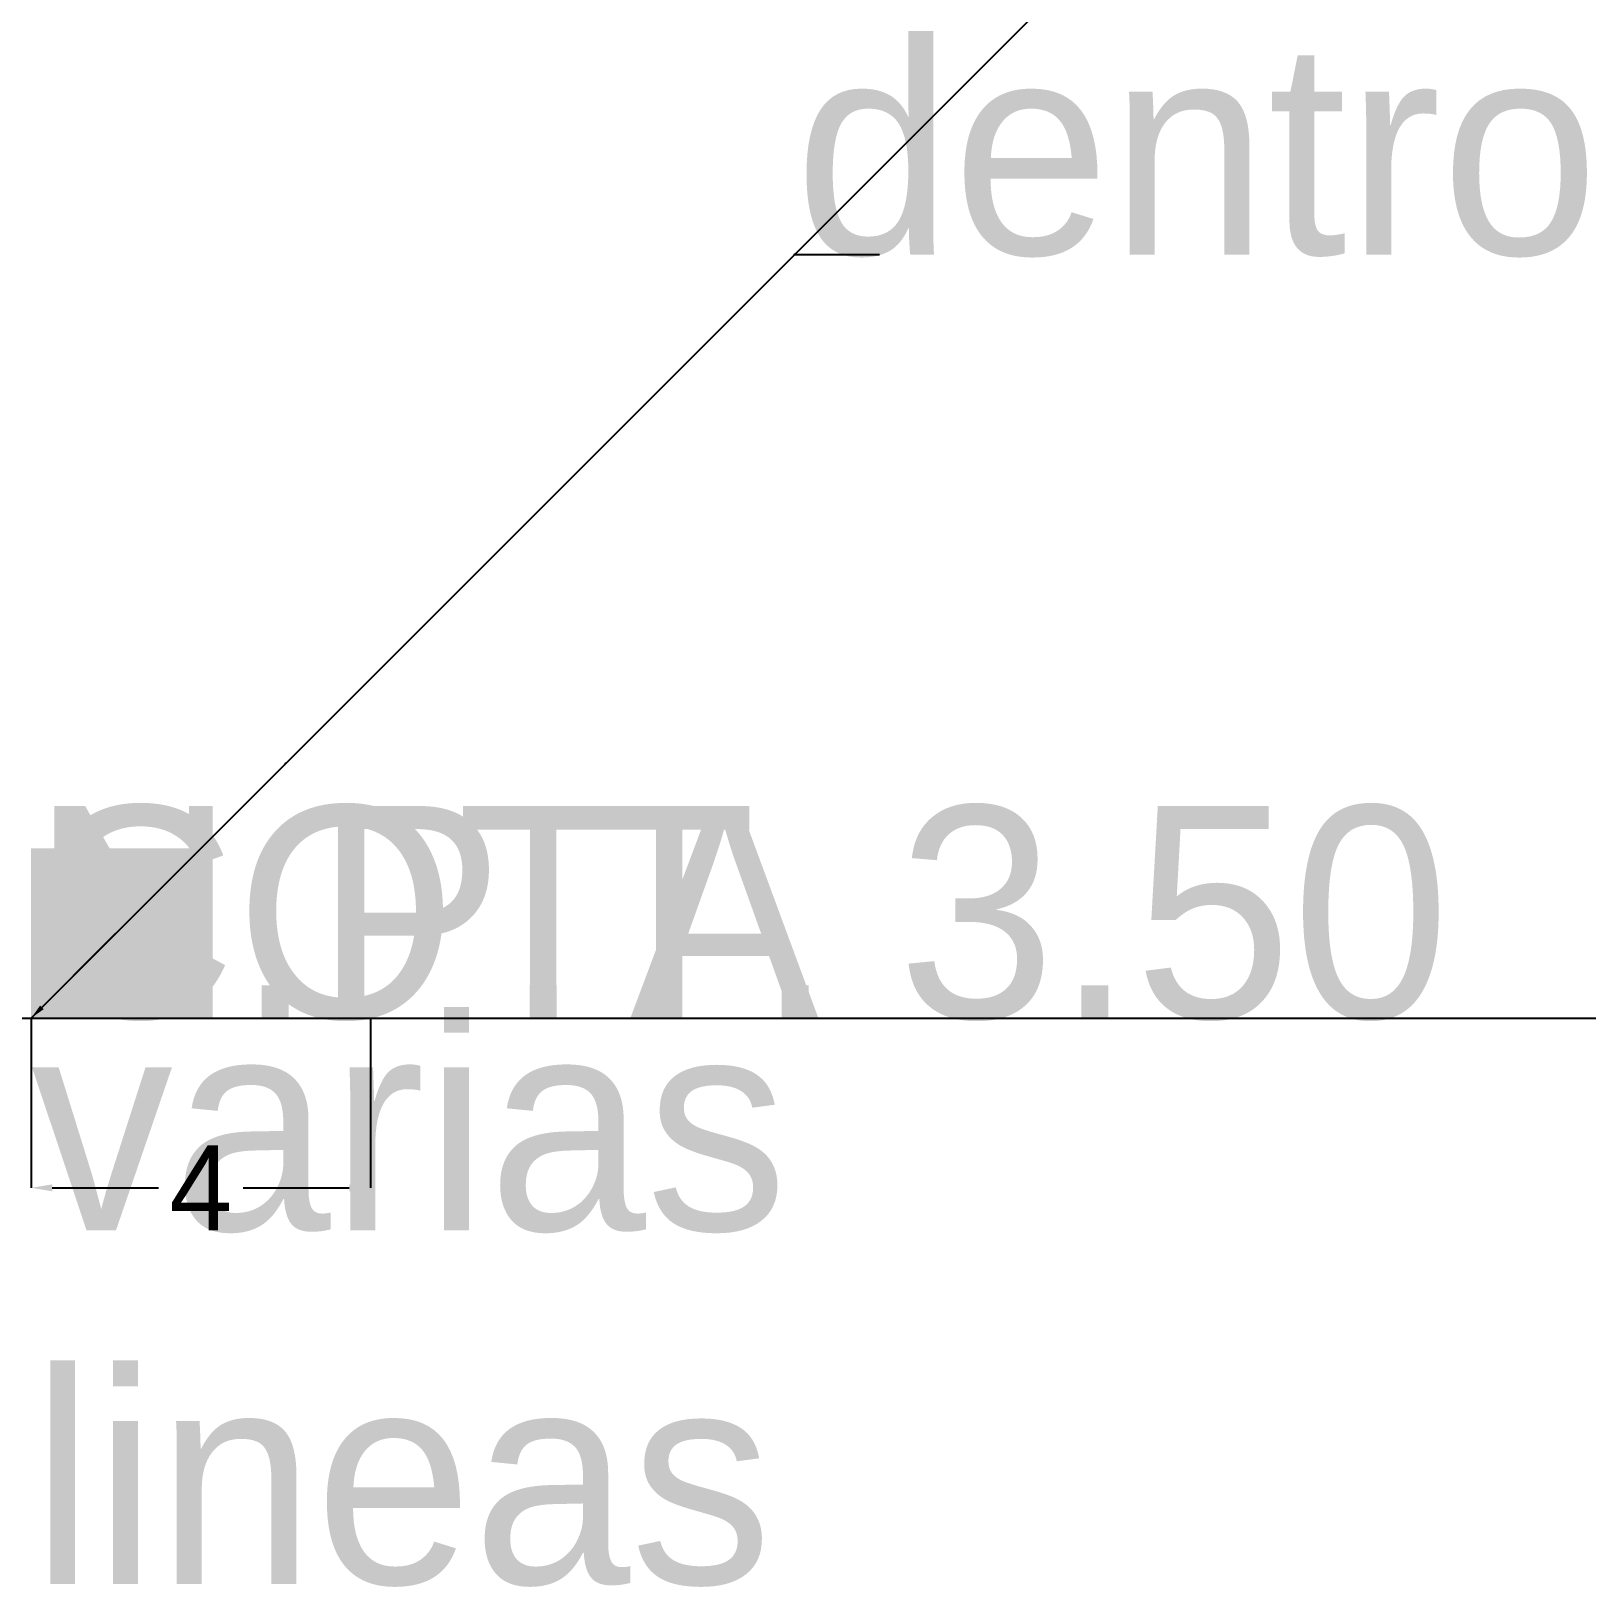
# Model space of a CAD drawing. Header units: metres. Extents: x 0 to 18.3, y -6.7 to 11.6.
import ezdxf

# ---------------------------------------------------------------- set-up
doc = ezdxf.new("R2010")
doc.units = ezdxf.units.M
doc.dimstyles.get("Standard").update_dxf_attribs({"dimtxt": 0.18, "dimasz": 0.18, "dimexe": 0.18, "dimexo": 0.0625, "dimgap": 0.09, "dimtad": 0, "dimtih": 1, "dimtoh": 1, "dimdec": 4, "dimzin": 0, "dimdsep": 46, "dimcen": 0.09, "dimadec": 0, "dimazin": 0, "dimtfac": 1, "dimtdec": 4, "dimtofl": 0, "dimtmove": 0, "dimatfit": 3, "dimfxl": 1, "dimtolj": 1, "dimtzin": 0, "dimarcsym": 0})

# ---------------------------------------------------------------- blocks, each defined once
blk = doc.blocks.new('_CLOSEDFILLED')
at = {"color": 0, "linetype": 'BYBLOCK'}
blk.add_solid([(-1, 0.164), (0, 0), (-1, -0.164)], dxfattribs=at)
blk = doc.blocks.new('*D1')
for p, q in [((0, 0), (0, -2)), ((4, 0), (4, -2)), ((0.25, -2), (1.5, -2)), ((2.5, -2), (3.75, -2))]:
    blk.add_line(p, q)
at = {"layer": 'Defpoints'}
for p in [(0, 0), (4, 0), (0, -2)]:
    blk.add_point(p, dxfattribs=at)
at = {"xscale": 0.25, "yscale": 0.25, "rotation": 180}
blk.add_blockref('_CLOSEDFILLED', (0, -2), dxfattribs=at)
at = {"xscale": 0.25, "yscale": 0.25}
blk.add_blockref('_CLOSEDFILLED', (4, -2), dxfattribs=at)
at = {"insert": (2, -2), "char_height": 1, "attachment_point": 5}
blk.add_mtext('4', dxfattribs=at)
blk = doc.blocks.new('CONATT')
blk.add_line((0, 0), (1, 0))
blk.add_point((0, 0))
blk.add_text('dentro', height=2.5).set_placement((0, 0))
blk.add_attdef('TAG', (0, 0), '', height=2.5)

msp = doc.modelspace()

# ---------------------------------------------------------------- hatches: boundary and pattern name
msp.add_hatch(color=7).paths.add_polyline_path([(0, 0), (2, 0), (2, 2), (0, 2)])

# ---------------------------------------------------------------- linework, layer by layer
msp.add_line((0, 0), (1, 0))
msp.add_xline((0, 0), (1, 0))
msp.add_ray((0, 0), (0.70710678, 0.70710678))
msp.add_point((3, 3))

# ---------------------------------------------------------------- block references
msp.add_blockref('CONATT', (9, 9))

# ---------------------------------------------------------------- texts
for s in ['COTA 3.50', 'N.P.T.']:
    msp.add_text(s, height=2.5).set_placement((0, 0))
at = {"insert": (0, 0), "char_height": 2.5, "attachment_point": 1}
msp.add_mtext('varias\\Plineas', dxfattribs=at)

# ---------------------------------------------------------------- dimensions: what is measured, and where the dimension line sits
dim = msp.add_linear_dim(base=(0, -2), p1=(0, 0), p2=(4, 0), dimstyle='Standard')
dim.commit()
dim.dimension.update_dxf_attribs({"geometry": '*D1', "text_midpoint": (2, -2)})

# ---------------------------------------------------------------- leaders
msp.add_leader([(0, 0), (1, 1)], dimstyle='Standard')

doc.saveas('drawing.dxf')
